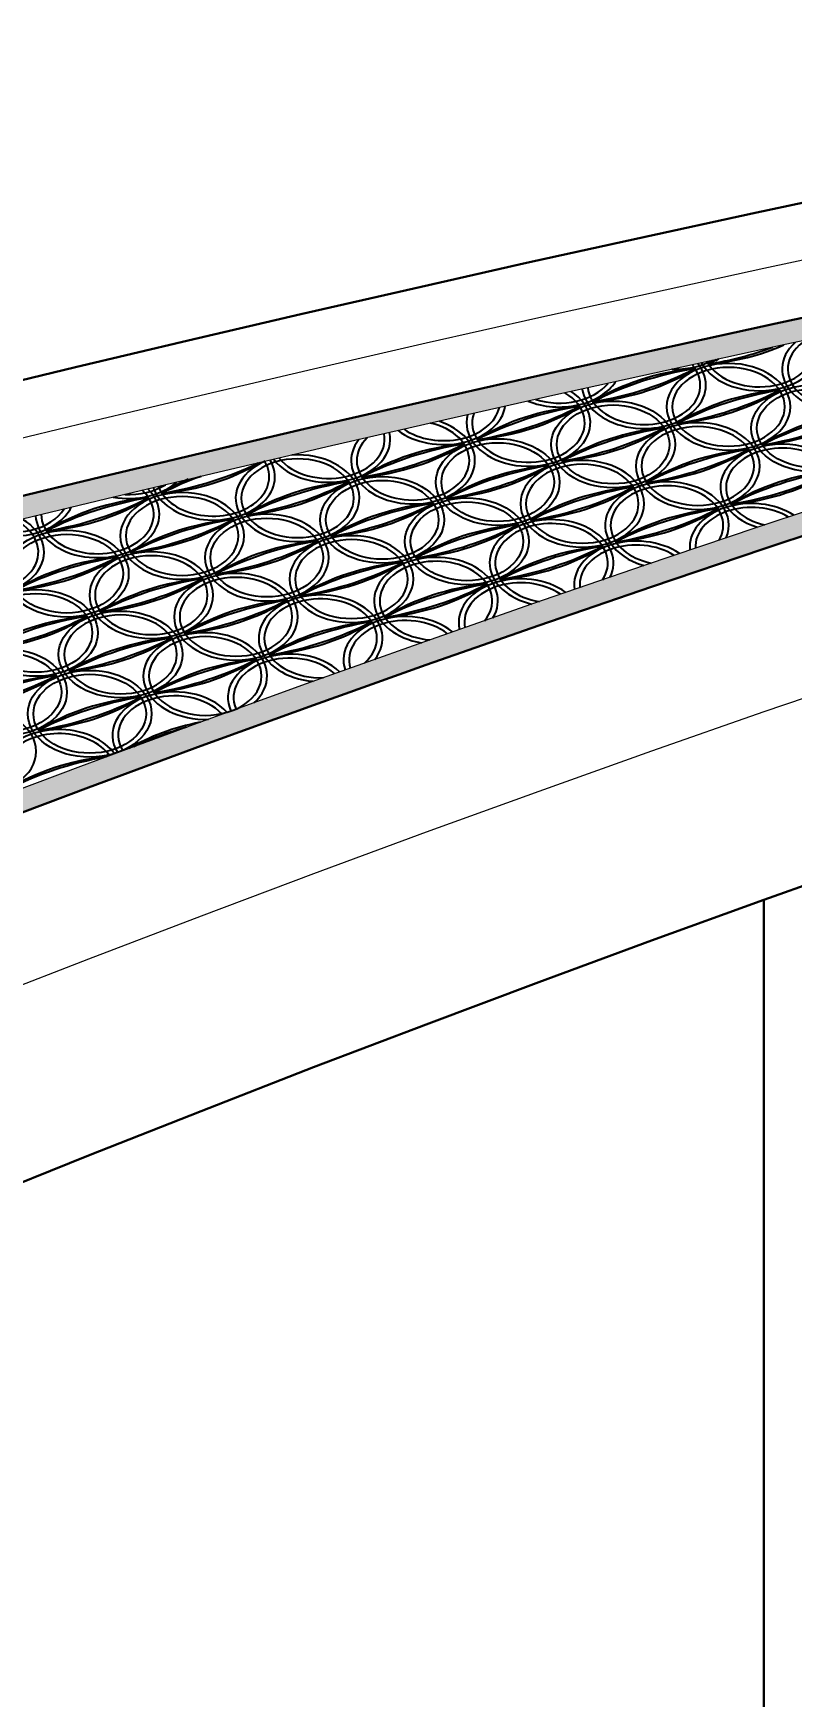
# Model space of a CAD drawing. Extents: x -2611510 to 954358, y -247163 to 181535.
# Drawn here: x 211791 to 218528, y 52766 to 67540 of the extents above; entities that cross this region are included whole.
import ezdxf

# ---------------------------------------------------------------- set-up
doc = ezdxf.new("R2010")
doc.units = 0
doc.linetypes.add('CENTER', pattern=[2, 1.25, -0.25, 0.25, -0.25])
doc.layers.get('Defpoints').update_dxf_attribs({"color": 8})
for name, color, linetype, lineweight in [('标注', 3, 'Continuous', 18), ('桥 中心线', 5, 'CENTER', 15), ('桥 构造粗实', 1, 'Continuous', 30)]:
    doc.layers.add(name, color=color, linetype=linetype, lineweight=lineweight)
doc.styles.add('仿宋字', font='仿宋_GB2312.TTF', dxfattribs={"width": 0.7})
doc.dimstyles.new('750', dxfattribs={"dimscale": 0, "dimtxt": 2.5, "dimasz": 1, "dimexe": 1, "dimexo": 1, "dimgap": 0, "dimtad": 0, "dimdec": 0, "dimlfac": 0.1, "dimrnd": 0.1, "dimzin": 12, "dimdsep": 46, "dimtxsty": '仿宋字', "dimblk": 'OBLIQUE', "dimcen": -1, "dimclrd": 256, "dimclre": 256, "dimclrt": 256, "dimadec": 4, "dimazin": 0, "dimtp": 2, "dimtm": 3, "dimtfac": 0.5, "dimtdec": 0, "dimtmove": 2, "dimatfit": 3, "dimldrblk": 'OBLIQUE', "dimfxl": 3, "dimfxlon": 1, "dimtvp": 0.7, "dimtolj": 1, "dimtzin": 12, "dimarcsym": 0})

# ---------------------------------------------------------------- blocks, each defined once
blk = doc.blocks.new('_Oblique')
at = {"color": 0, "linetype": 'ByBlock', "lineweight": -2}
blk.add_line((-0.5, -0.5), (0.5, 0.5), dxfattribs=at)
blk = doc.blocks.new('*D186')
at = {"layer": 'Defpoints', "color": 0, "transparency": 16777216}
for p in [(353282, 73637), (353282, 39578), (191282, 39159)]:
    blk.add_point(p, dxfattribs=at)
at = {"layer": '标注', "lineweight": -2, "transparency": 16777216}
for p, q in [((191282, 71637), (191282, 74637)), ((353282, 71637), (353282, 74637)), ((191282, 73637), (353282, 73637))]:
    blk.add_line(p, q, dxfattribs=at)
at = {"layer": '标注', "lineweight": -2, "transparency": 16777216, "xscale": 1000.0000020837, "yscale": 1000.0000020837, "zscale": 1000.0000020837, "rotation": 180}
blk.add_blockref('_Oblique', (191282, 73637), dxfattribs=at)
at = {"layer": '标注', "lineweight": -2, "transparency": 16777216, "xscale": 1000.0000020837, "yscale": 1000.0000020837, "zscale": 1000.0000020837}
blk.add_blockref('_Oblique', (353282, 73637), dxfattribs=at)
at = {"layer": '标注', "transparency": 16777216, "insert": (272282, 75302), "char_height": 2500, "attachment_point": 5, "style": '仿宋字'}
blk.add_mtext('\\A1;18×900', dxfattribs=at)
blk = doc.blocks.new('332323')
at = {"color": 8}
for centre, major_axis, start_param, end_param in [((47608, 24894), (-550, 0), 6.643851, 9.662462), ((47608, 24894), (-500, 0), 6.649837, 9.656655), ((48360, 24702), (550, 0), 2.482455, 7.5337), ((48360, 24702), (500, 0), 2.322454, 7.693701), ((46923, 25922), (1697, 0), -1.433605, -1.009553), ((46570, 26451), (-2505, 0), 1.806196, 2.050687), ((46583, 24559), (-550, 0), 6.372026, 9.945452), ((46583, 24559), (-500, 0), 6.349898, 9.967849), ((47268, 23530), (1697, 0), 1.707987, 2.30627), ((47620, 23001), (-2505, 0), -1.335396, -0.933532), ((45897, 25587), (-1697, 0), 1.707987, 2.30627), ((45545, 26116), (-2505, 0), 1.806196, 2.208061), ((47334, 24367), (-550, 0), 3.141593, 9.424778), ((46856, 25085), (-550, 0), 7.80659, 8.503155), ((47334, 24367), (-500, 0), 3.141593, 9.424778), ((48645, 23336), (-2505, 0), -0.978329, -0.933532), ((48293, 23865), (1697, 0), 2.254888, 2.30627), ((45831, 24750), (550, 0), 4.186087, 5.854132), ((45831, 24750), (500, 0), 4.280299, 5.759529), ((45557, 24224), (-550, 0), 6.094327, 10.234607), ((45557, 24224), (-500, 0), 6.038813, 10.290619), ((48019, 23339), (-1697, 0), -1.433605, -0.835323), ((48372, 22810), (-2505, 0), -1.335396, -0.933532), ((46649, 25396), (-1697, 0), 1.707987, 2.30627), ((46297, 25925), (2505, 0), -1.335396, -0.933532), ((44532, 23889), (550, 0), 2.63637, 7.421199), ((44805, 24416), (550, 0), 3.882573, 6.169071), ((44805, 24416), (500, 0), 3.92827, 6.123279), ((46242, 23196), (1697, 0), 1.707987, 2.30627), ((46595, 22667), (-2505, 0), -1.335396, -0.933532), ((44872, 25253), (1697, 0), -1.433605, -0.835323), ((44520, 25781), (-2505, 0), 1.806196, 2.208061), ((48771, 23147), (-1697, 0), -1.433605, -0.835323), ((49123, 22618), (2505, 0), 1.806196, 2.208061), ((47401, 25204), (1697, 0), -1.433605, -0.835323), ((47049, 25733), (-2505, 0), 1.806196, 2.208061), ((43780, 24081), (-550, 0), 6.771282, 9.574585), ((43780, 24081), (-500, 0), 6.788119, 9.557745), ((44532, 23889), (500, 0), 2.521513, 7.536056), ((46994, 23004), (-1697, 0), -1.433605, -0.835323), ((47346, 22475), (2505, 0), 1.806196, 2.208061), ((45624, 25061), (-1697, 0), 1.707987, 2.30627), ((45271, 25590), (-2505, 0), 1.806196, 2.208061), ((47061, 23841), (-550, 0), 3.141593, 9.424778), ((47061, 23841), (-500, 0), 3.141593, 9.424778), ((43506, 23555), (-550, 0), 5.263471, 11.087552), ((45217, 22861), (1697, 0), 1.707987, 2.30627), ((45569, 22332), (-2505, 0), -1.335396, -0.933532), ((43847, 24918), (-1697, 0), 1.707987, 2.30627), ((43494, 25447), (-2505, 0), 1.806196, 2.208061), ((47746, 22812), (1697, 0), 1.707987, 2.30627), ((48098, 22284), (-2505, 0), -1.335396, -0.933532), ((46375, 24870), (-1697, 0), 1.707987, 2.30627), ((46023, 25398), (2505, 0), -1.335396, -0.933532), ((47812, 23650), (-550, 0), 9.151971, 13.722793), ((47812, 23650), (-500, 0), 9.061545, 13.813219), ((42755, 23746), (-550, 0), 6.540591, 9.816202), ((42755, 23746), (500, 0), 3.392062, 6.681612), ((42069, 24775), (1697, 0), -1.433605, -0.863899), ((41717, 25304), (2505, 0), -1.335396, -0.958759), ((43506, 23555), (-500, 0), 3.141593, 9.424778), ((45969, 22669), (1697, 0), 1.707987, 2.30627), ((46321, 22141), (-2505, 0), -1.335396, -0.933532), ((44598, 24726), (-1697, 0), 1.707987, 2.30627), ((44246, 25255), (2505, 0), -1.335396, -0.933532), ((46035, 23506), (-550, 0), 3.141593, 9.424778), ((46035, 23506), (-500, 0), 3.141593, 9.424778), ((48498, 22621), (1697, 0), 1.707987, 2.30627), ((48850, 22092), (-2505, 0), -1.335396, -0.933532), ((47127, 24678), (-1697, 0), 1.707987, 2.30627), ((46775, 25207), (2505, 0), -1.335396, -0.933532), ((42003, 23938), (-550, 0), 7.608156, 8.753099), ((42003, 23938), (-500, 0), 7.789871, 8.571384), ((43792, 22189), (2505, 0), 2.044672, 2.208061), ((43440, 22718), (-1697, 0), -1.008124, -0.835323), ((44192, 22526), (1697, 0), 1.707987, 2.30627), ((44544, 21997), (-2505, 0), -1.335396, -0.933532), ((42821, 24583), (-1697, 0), 1.707987, 2.30627), ((42469, 25112), (2505, 0), -1.335396, -0.933532), ((46720, 22478), (-1697, 0), -1.433605, -0.835323), ((47073, 21949), (-2505, 0), -1.335396, -0.933532), ((45350, 24535), (-1697, 0), 1.707987, 2.30627), ((44998, 25064), (2505, 0), -1.335396, -0.933532), ((46787, 23315), (550, 0), 5.989936, 10.616389), ((46787, 23315), (500, 0), 5.893797, 10.712512), ((41729, 23412), (-550, 0), 6.317521, 10.050211), ((41729, 23412), (-500, 0), 6.286721, 10.081165), ((42414, 22383), (1697, 0), 1.707987, 2.30627), ((42767, 21854), (-2505, 0), -1.335396, -0.933532), ((41044, 24440), (1697, 0), -1.433605, -0.835323), ((40692, 24969), (2505, 0), -1.335396, -0.933532), ((42481, 23220), (-550, 0), 3.141593, 9.424778), ((42481, 23220), (-500, 0), 3.141593, 9.424778), ((44943, 22335), (-1697, 0), -1.433605, -0.835323), ((45296, 21806), (2505, 0), 1.806196, 2.208061), ((43573, 24392), (-1697, 0), 1.707987, 2.30627), ((43221, 24921), (-2505, 0), 1.806196, 2.208061), ((47539, 23123), (550, 0), 0.818177, 3.216525), ((47539, 23123), (500, 0), 0.858022, 3.176932), ((40704, 23077), (-550, 0), 6.089678, 10.289143), ((40704, 23077), (-500, 0), 6.029961, 10.349186), ((40978, 23603), (550, 0), 4.146889, 5.943022), ((40978, 23603), (500, 0), 4.228591, 5.860699), ((43166, 22191), (-1697, 0), -1.433605, -0.835323), ((43518, 21663), (-2505, 0), -1.335396, -0.933532), ((41796, 24249), (-1697, 0), 1.707987, 2.30627), ((41444, 24777), (-2505, 0), 1.806196, 2.208061), ((43233, 23028), (-550, 0), 3.141593, 9.424778), ((45762, 22980), (550, 0), 5.947139, 10.673794), ((45762, 22980), (500, 0), 5.83964, 10.781293), ((47472, 22286), (-1697, 0), -1.433605, -0.835323), ((47824, 21757), (2505, 0), 1.806196, 2.208061), ((46102, 24343), (1697, 0), -1.433605, -0.835323), ((45750, 24872), (-2505, 0), 1.806196, 2.208061), ((43985, 22837), (-550, 0), 3.141593, 9.424778), ((45695, 22143), (-1697, 0), -1.433605, -0.835323), ((46047, 21614), (-2505, 0), -1.335396, -0.933532), ((44325, 24200), (-1697, 0), 1.707987, 2.30627), ((43972, 24729), (-2505, 0), 1.806196, 2.208061), ((46513, 22789), (-550, 0), 3.936782, 6.396044), ((42207, 22694), (-550, 0), 3.141593, 9.424778), ((43918, 22000), (-1697, 0), -1.433605, -0.835323), ((44270, 21471), (2505, 0), 1.806196, 2.208061), ((42548, 24057), (-1697, 0), 1.707987, 2.30627), ((42195, 24586), (-2505, 0), 1.806196, 2.208061), ((43985, 22837), (-500, 0), 3.141593, 9.424778), ((44736, 22645), (550, 0), 5.878476, 10.756975), ((46447, 21952), (1697, 0), 1.707987, 2.30627), ((46799, 21423), (-2505, 0), -1.335396, -0.933532), ((45076, 24009), (-1697, 0), 1.707987, 2.30627), ((44724, 24538), (2505, 0), -1.335396, -0.933532), ((46513, 22789), (-500, 0), 3.97308, 6.360022), ((42141, 21857), (1697, 0), 1.707987, 2.30627), ((42493, 21328), (-2505, 0), -1.335396, -0.933532), ((40770, 23914), (-1697, 0), 1.707987, 2.30627), ((40418, 24443), (-2505, 0), 1.806196, 2.208061), ((42207, 22694), (-500, 0), 3.141593, 9.424778), ((44670, 21808), (1697, 0), 1.707987, 2.30627), ((45022, 21280), (-2505, 0), -1.335396, -0.933532), ((43299, 23866), (-1697, 0), 1.707987, 2.30627), ((42947, 24394), (2505, 0), -1.335396, -0.933532), ((44736, 22645), (500, 0), 5.750265, 10.885186), ((42893, 21665), (1697, 0), 1.707987, 2.30627), ((43245, 21136), (-2505, 0), -1.335396, -0.933532), ((41522, 23722), (1697, 0), -1.433605, -0.835323), ((41170, 24251), (2505, 0), -1.335396, -0.933532), ((42959, 22502), (-550, 0), 3.141593, 9.424778), ((42959, 22502), (-500, 0), 3.141593, 9.424778), ((45421, 21617), (1697, 0), 1.707987, 2.30627), ((45774, 21088), (-2505, 0), -1.335396, -0.933532), ((44051, 23674), (-1697, 0), 1.707987, 2.30627), ((43699, 24203), (2505, 0), -1.335396, -0.933532), ((45488, 22454), (550, 0), 0.756413, 3.307982), ((45488, 22454), (500, 0), 0.787493, 3.277188), ((43644, 21474), (-1697, 0), -1.433605, -0.835323), ((43997, 20945), (2505, 0), 1.806196, 2.208061), ((42274, 23531), (1697, 0), -1.433605, -0.835323), ((41922, 24060), (2505, 0), -1.335396, -0.933532), ((43711, 22311), (-550, 0), 8.91752, 14.015529), ((43711, 22311), (500, 0), 5.604909, 11.044955), ((41867, 21331), (-1697, 0), -1.433605, -0.835323), ((42219, 20802), (-2505, 0), -1.335396, -0.933532), ((40497, 23388), (1697, 0), -1.433605, -0.835323), ((40145, 23916), (-2505, 0), 1.806196, 2.208061), ((41934, 22168), (-500, 0), 3.141593, 9.424778), ((44396, 21282), (-1697, 0), -1.433605, -0.835323), ((44748, 20753), (2505, 0), 1.806196, 2.208061), ((43026, 23339), (1697, 0), -1.433605, -0.835323), ((42673, 23868), (-2505, 0), 1.806196, 2.208061), ((44463, 22119), (-550, 0), 3.844214, 6.517943), ((44463, 22119), (500, 0), 0.727049, 3.352209), ((42619, 21139), (-1697, 0), -1.433605, -0.835323), ((42971, 20610), (-2505, 0), -1.335396, -0.933532), ((41249, 23196), (-1697, 0), 1.707987, 2.30627), ((40896, 23725), (-2505, 0), 1.806196, 2.208061), ((42686, 21976), (-550, 0), 8.758485, 14.188871), ((42686, 21976), (-500, 0), 3.141593, 9.424778), ((43437, 21785), (-550, 0), 3.776077, 6.600486), ((43437, 21785), (-500, 0), 3.792602, 6.584243), ((43371, 20947), (1697, 0), 1.707987, 2.30627), ((43723, 20419), (-2505, 0), -1.335396, -0.933532), ((42000, 23005), (1697, 0), -1.433605, -0.835323), ((41648, 23533), (2505, 0), -1.335396, -0.933532), ((41594, 20804), (1697, 0), 1.707987, 2.30627), ((41946, 20275), (-2505, 0), -1.335396, -0.933532), ((40223, 22861), (-1697, 0), 1.707987, 2.30627), ((39871, 23390), (-2505, 0), 1.806196, 2.208061), ((42412, 21450), (550, 0), 0.552383, 3.555243), ((42345, 20613), (-1697, 0), -1.433605, -0.835323), ((42698, 20084), (-2505, 0), -1.335396, -0.933532), ((40975, 22670), (1697, 0), -1.433605, -0.835323), ((40623, 23199), (-2505, 0), 1.806196, 2.208061), ((42412, 21450), (500, 0), 0.559827, 3.548073), ((40635, 21307), (-550, 0), 3.141593, 9.424778), ((41387, 21115), (550, 0), 0.456202, 3.665524), ((41387, 21115), (500, 0), 0.453301, 3.668693), ((43097, 20421), (-1697, 0), -1.298906, -0.873652), ((43449, 19892), (-2505, 0), -1.191411, -0.979775), ((42072, 20087), (1697, 0), 1.722947, 2.30627), ((42424, 19558), (-2505, 0), -1.32132, -0.933532)]:
    blk.add_ellipse(centre, major_axis=major_axis, ratio=0.7, start_param=start_param, end_param=end_param, dxfattribs=at)
for centre, major_axis in [((48086, 24176), (550, 0)), ((48086, 24176), (500, 0)), ((46309, 24033), (550, 0)), ((46309, 24033), (500, 0)), ((45284, 23698), (550, 0)), ((45284, 23698), (500, 0)), ((44258, 23363), (550, 0)), ((44258, 23363), (500, 0)), ((45010, 23172), (550, 0)), ((45010, 23172), (500, 0)), ((43233, 23028), (500, 0)), ((41456, 22885), (550, 0)), ((41456, 22885), (500, 0)), ((41182, 22359), (550, 0)), ((41182, 22359), (500, 0)), ((41934, 22168), (550, 0)), ((40908, 21833), (550, 0)), ((40908, 21833), (500, 0)), ((41660, 21641), (550, 0)), ((41660, 21641), (500, 0))]:
    blk.add_ellipse(centre, major_axis=major_axis, ratio=0.7, dxfattribs=at)
blk = doc.blocks.new('*D348')
at = {"layer": 'Defpoints', "color": 0}
for p in [(374282, 83145), (170282, 72375), (374282, 37143)]:
    blk.add_point(p, dxfattribs=at)
at = {"layer": '标注', "lineweight": -2}
for p, q in [((170282, 81145), (170282, 84145)), ((374282, 81145), (374282, 84145)), ((170282, 83145), (374282, 83145))]:
    blk.add_line(p, q, dxfattribs=at)
at = {"layer": '标注', "lineweight": -2, "xscale": 1000.0000020837, "yscale": 1000.0000020837, "zscale": 1000.0000020837, "rotation": 180}
blk.add_blockref('_Oblique', (170282, 83145), dxfattribs=at)
at = {"layer": '标注', "lineweight": -2, "xscale": 1000.0000020837, "yscale": 1000.0000020837, "zscale": 1000.0000020837}
blk.add_blockref('_Oblique', (374282, 83145), dxfattribs=at)
at = {"layer": '标注', "insert": (272282, 84810), "char_height": 2500, "attachment_point": 5, "style": '仿宋字'}
blk.add_mtext('\\A1;20400', dxfattribs=at)

msp = doc.modelspace()

# ---------------------------------------------------------------- hatches: boundary and pattern name
h = msp.add_hatch(color=8)
h.paths.add_polyline_path([(155492.8, 43527.9), (156491.3, 43991.6), (157489.8, 44451.2), (158488.3, 44906.9), (159486.8, 45358.6), (160485.3, 45806.3), (161483.8, 46250), (162482.3, 46689.8), (163480.7, 47125.5), (164479.2, 47557.3), (165477.6, 47985.1), (166476.1, 48408.9), (167474.5, 48828.8), (168473, 49244.6), (169471.4, 49656.5), (170469.8, 50064.4), (171468.2, 50468.3), (172466.6, 50868.2), (173465, 51264.1), (174463.4, 51656.1), (175461.8, 52044.1), (176460.2, 52428.1), (177458.6, 52808.1), (178456.9, 53184.1), (179455.3, 53556.1), (180453.6, 53924.2), (181452, 54288.3), (182450.3, 54648.4), (183448.7, 55004.5), (184447, 55356.7), (185445.3, 55704.8), (186443.6, 56049), (187441.9, 56389.2), (188440.2, 56725.4), (189438.5, 57057.7), (190436.8, 57385.9), (191435.1, 57710.2), (192433.4, 58030.5), (193431.7, 58346.8), (194429.9, 58659.1), (195428.2, 58967.5), (196426.5, 59271.9), (197424.7, 59572.2), (198422.9, 59868.7), (199421.2, 60161.1), (200419.4, 60449.5), (201417.6, 60734), (202415.9, 61014.5), (203414.1, 61291), (204412.3, 61563.5), (205410.5, 61832.1), (206408.7, 62096.7), (207406.9, 62357.2), (208405.1, 62613.8), (209403.3, 62866.5), (210401.4, 63115.1), (211399.6, 63359.8), (212397.8, 63600.5), (213396, 63837.2), (214394.1, 64069.9), (215392.3, 64298.7), (216390.4, 64523.5), (217388.6, 64744.3), (218386.7, 64961.1), (219384.8, 65173.9), (220383, 65382.8), (221381.1, 65587.6), (222379.2, 65788.5), (223377.3, 65985.5), (224375.5, 66178.4), (225373.6, 66367.4), (226371.7, 66552.3), (227369.8, 66733.3), (228367.9, 66910.4), (229188.8, 67052.7, -0.9291183), (229333.4, 66268.1), (229281.5, 66254.5), (228281.5, 65986.8), (227281.5, 65712.7), (226281.5, 65432.2), (225281.5, 65145.5), (224281.5, 64852.4), (223281.5, 64553), (222281.5, 64247.2), (221281.5, 63935.1), (220281.5, 63616.7), (219281.5, 63291.9), (218281.5, 62960.8), (217281.5, 62623.4), (216281.5, 62279.6), (215281.5, 61929.5), (214281.5, 61573.1), (213281.5, 61210.4), (212281.5, 60841.3), (211281.5, 60465.9), (210281.5, 60084.2), (209281.5, 59696.2), (208281.5, 59301.8), (207281.5, 58901.1), (206281.5, 58494.1), (205281.5, 58080.7), (204281.5, 57661), (203281.5, 57235), (202281.5, 56802.7), (201281.5, 56364.1), (200281.5, 55919.1), (199281.5, 55467.8), (198281.5, 55010.2), (197281.5, 54546.3), (196281.5, 54076), (195281.5, 53599.5), (194281.5, 53116.6), (193281.5, 52627.4), (192281.5, 52131.9), (191281.5, 51630), (190281.5, 51121.8), (189281.5, 50607.4), (188281.5, 50086.6), (187281.5, 49559.5), (186281.5, 49026), (185281.5, 48486.3), (184281.5, 47940.2), (183281.5, 47387.9), (182281.5, 46829.2), (181281.5, 46264.2), (180281.5, 45692.8), (179281.5, 45115.2), (178281.5, 44531.3), (177281.5, 43941), (176281.5, 43344.4), (175281.5, 42741.5), (174281.5, 42132.3), (173281.5, 41516.8), (173025.6, 41357.7), (152285.9, 41168.6, -0.7595159), (152072.4, 41909.1), (152497.2, 42113.1), (153495.8, 42588.7), (154494.3, 43060.3)])
h.paths.add_polyline_path([(173176.3, 41686.9), (172967.7, 41557.2), (152284.1, 41368.6, -0.7425297), (152170, 41734.1), (152583.5, 41932.7), (153581.5, 42408), (154579.4, 42879.3), (155577.3, 43346.7), (156575.3, 43810.1), (157573.2, 44269.4), (158571.1, 44724.8), (159569, 45176.2), (160566.8, 45623.7), (161564.7, 46067.1), (162562.6, 46506.6), (163560.4, 46942.1), (164558.3, 47373.6), (165556.1, 47801.2), (166553.9, 48224.7), (167551.7, 48644.3), (168549.5, 49059.9), (169547.3, 49471.5), (170545.1, 49879.1), (171542.9, 50282.7), (172540.7, 50682.4), (173538.4, 51078.1), (174536.2, 51469.8), (175533.9, 51857.5), (176531.7, 52241.3), (177529.4, 52621), (178527.1, 52996.8), (179524.8, 53368.6), (180522.5, 53736.4), (181520.2, 54100.3), (182517.9, 54460.1), (183515.5, 54816), (184513.2, 55167.9), (185510.8, 55515.9), (186508.5, 55859.8), (187506.1, 56199.8), (188503.7, 56535.8), (189501.3, 56867.8), (190499, 57195.8), (191496.6, 57519.9), (192494.1, 57839.9), (193491.7, 58156), (194489.3, 58468.1), (195486.9, 58776.3), (196484.4, 59080.4), (197482, 59380.6), (198479.5, 59676.8), (199477.1, 59969), (200474.6, 60257.3), (201472.1, 60541.6), (202469.6, 60821.8), (203467.1, 61098.2), (204464.6, 61370.5), (205462.1, 61638.9), (206459.6, 61903.2), (207457.1, 62163.6), (208454.5, 62420.1), (209452, 62672.5), (210449.4, 62921), (211446.9, 63165.5), (212444.3, 63406), (213441.7, 63642.5), (214439.2, 63875.1), (215436.6, 64103.7), (216434, 64328.3), (217431.4, 64548.9), (218428.8, 64765.5), (219426.2, 64978.2), (220423.6, 65186.9), (221420.9, 65391.6), (222418.3, 65592.4), (223415.7, 65789.2), (224413, 65982), (225410.4, 66170.8), (226407.7, 66355.6), (227405.1, 66536.5), (228402.4, 66713.4), (229180.7, 66848.3, -1.0024675), (229282.8, 66461.6), (229230.3, 66447.9), (228229.2, 66179.8), (227228.1, 65905.4), (226226.9, 65624.7), (225225.8, 65337.6), (224224.7, 65044.2), (223223.6, 64744.4), (222222.5, 64438.3), (221221.4, 64125.8), (220220.3, 63807.1), (219219.2, 63482), (218218.1, 63150.5), (217217, 62812.7), (216215.9, 62468.6), (215214.9, 62118.1), (214213.8, 61761.3), (213212.8, 61398.2), (212211.7, 61028.8), (211210.7, 60653), (210209.7, 60270.9), (209208.6, 59882.4), (208207.6, 59487.6), (207206.6, 59086.5), (206205.6, 58679.1), (205204.6, 58265.3), (204203.6, 57845.2), (203202.6, 57418.8), (202201.6, 56986.1), (201200.7, 56547), (200199.7, 56101.6), (199198.8, 55649.9), (198197.8, 55191.9), (197196.9, 54727.5), (196195.9, 54256.8), (195195, 53779.8), (194194.1, 53296.5), (193193.2, 52806.8), (192192.2, 52310.8), (191191.3, 51808.5), (190190.4, 51299.9), (189189.6, 50785), (188188.7, 50263.7), (187187.8, 49736.2), (186186.9, 49202.3), (185186.1, 48662.1), (184185.2, 48115.5), (183184.4, 47562.7), (182183.5, 47003.5), (181182.7, 46438.1), (180181.9, 45866.3), (179181.1, 45288.2), (178180.2, 44703.7), (177179.4, 44113), (176178.6, 43515.9), (175177.8, 42912.6), (174177.1, 42302.9)], flags=16)

# ---------------------------------------------------------------- linework, layer by layer
at = {"layer": '桥 中心线', "color": 8, "ltscale": 3000}
for points in [[(219281.5, 65663.1), (218281.5, 65449.9), (217281.5, 65232.7), (216281.5, 65011.5), (215281.5, 64786.3), (214281.5, 64557.1), (213281.5, 64323.9), (212281.5, 64086.8), (211281.5, 63845.6), (210281.5, 63600.5), (209281.5, 63351.4), (208281.5, 63098.3), (207281.5, 62841.3), (206281.5, 62580.2), (205281.5, 62315.2), (204281.5, 62046.1), (203281.5, 61773.1), (202281.5, 61496.1), (201281.5, 61215.1), (200281.5, 60930.1), (199281.5, 60641.2), (198281.5, 60348.2)], [(219281.5, 61855.8), (218281.5, 61512.4), (217281.5, 61162.5), (216281.5, 60806.3), (215281.5, 60443.6), (214281.5, 60074.5), (213281.5, 59699), (212281.5, 59317.1), (211281.5, 58928.8), (210281.5, 58534), (209281.5, 58132.9), (208281.5, 57725.3), (207281.5, 57311.3), (206281.5, 56890.8), (205281.5, 56464), (204281.5, 56030.7), (203281.5, 55591), (202281.5, 55144.9), (201281.5, 54692.4), (200281.5, 54233.4), (199281.5, 53768.1), (198281.5, 53296.3)]]:
    msp.add_lwpolyline(points, dxfattribs=at)
at = {"layer": '桥 构造粗实'}
msp.add_line((218281.5, 59843.9), (218281.5, 40236.5), dxfattribs=at)
for points in [[(219178.2, 66152.3), (218176.3, 65938.7), (217174.4, 65721.1), (216172.6, 65499.4), (215170.7, 65273.8), (214168.9, 65044.2), (213167, 64810.7), (212165.2, 64573.1), (211163.4, 64331.5), (210161.6, 64085.9), (209159.7, 63836.4), (208157.9, 63582.8), (207156.1, 63325.3), (206154.3, 63063.8), (205152.5, 62798.2), (204150.7, 62528.7), (203148.9, 62255.2), (202147.1, 61977.7), (201145.4, 61696.2), (200143.6, 61410.7), (199141.8, 61121.3)], [(219384.8, 65173.9), (218386.7, 64961.1), (217388.6, 64744.3), (216390.4, 64523.5), (215392.3, 64298.7), (214394.1, 64069.9), (213396, 63837.2), (212397.8, 63600.5), (211399.6, 63359.8), (210401.4, 63115.1), (209403.3, 62866.5), (208405.1, 62613.8), (207406.9, 62357.2), (206408.7, 62096.7), (205410.5, 61832.1), (204412.3, 61563.5), (203414.1, 61291), (202415.9, 61014.5), (201417.6, 60734), (200419.4, 60449.5), (199421.2, 60161.1), (198422.9, 59868.7)], [(219281.5, 63291.9), (218281.5, 62960.8), (217281.5, 62623.4), (216281.5, 62279.6), (215281.5, 61929.5), (214281.5, 61573.1), (213281.5, 61210.4), (212281.5, 60841.3), (211281.5, 60465.9), (210281.5, 60084.2), (209281.5, 59696.2), (208281.5, 59301.8), (207281.5, 58901.1), (206281.5, 58494.1), (205281.5, 58080.7), (204281.5, 57661), (203281.5, 57235), (202281.5, 56802.7), (201281.5, 56364.1), (200281.5, 55919.1), (199281.5, 55467.8), (198281.5, 55010.2)], [(219281.5, 63291.9), (218281.5, 62960.8), (217281.5, 62623.4), (216281.5, 62279.6), (215281.5, 61929.5), (214281.5, 61573.1), (213281.5, 61210.4), (212281.5, 60841.3), (211281.5, 60465.9), (210281.5, 60084.2), (209281.5, 59696.2), (208281.5, 59301.8), (207281.5, 58901.1), (206281.5, 58494.1), (205281.5, 58080.7), (204281.5, 57661), (203281.5, 57235), (202281.5, 56802.7), (201281.5, 56364.1), (200281.5, 55919.1), (199281.5, 55467.8), (198281.5, 55010.2)], [(219281.5, 60199.6), (218281.5, 59843.9), (217281.5, 59481.7), (216281.5, 59113), (215281.5, 58737.7), (214281.5, 58356), (213281.5, 57967.7), (212281.5, 57572.9), (211281.5, 57171.7), (210281.5, 56763.9), (209281.5, 56349.6), (208281.5, 55928.8), (207281.5, 55501.4), (206281.5, 55067.6), (205281.5, 54627.3), (204281.5, 54180.4), (203281.5, 53727), (202281.5, 53267.1), (201281.5, 52800.7), (200281.5, 52327.8), (199281.5, 51848.4), (198281.5, 51362.4)]]:
    msp.add_lwpolyline(points, dxfattribs=at)
at = {"layer": '桥 构造粗实', "color": 252, "lineweight": 15}
for points in [[(219426.2, 64978.2), (218428.8, 64765.5), (217431.4, 64548.9), (216434, 64328.3), (215436.6, 64103.7), (214439.2, 63875.1), (213441.7, 63642.5), (212444.3, 63406), (211446.9, 63165.5), (210449.4, 62921), (209452, 62672.5), (208454.5, 62420.1), (207457.1, 62163.6), (206459.6, 61903.2), (205462.1, 61638.9), (204464.6, 61370.5), (203467.1, 61098.2), (202469.6, 60821.8), (201472.1, 60541.6), (200474.6, 60257.3), (199477.1, 59969), (198479.5, 59676.8)], [(219219.2, 63482), (218218.1, 63150.5), (217217, 62812.7), (216215.9, 62468.6), (215214.9, 62118.1), (214213.8, 61761.3), (213212.8, 61398.2), (212211.7, 61028.8), (211210.7, 60653), (210209.7, 60270.9), (209208.6, 59882.4), (208207.6, 59487.6), (207206.6, 59086.5), (206205.6, 58679.1), (205204.6, 58265.3), (204203.6, 57845.2), (203202.6, 57418.8), (202201.6, 56986.1), (201200.7, 56547), (200199.7, 56101.6), (199198.8, 55649.9)]]:
    msp.add_lwpolyline(points, dxfattribs=at)

# ---------------------------------------------------------------- block references
msp.add_blockref('332323', (170632.7, 39855.3))

# ---------------------------------------------------------------- dimensions: what is measured, and where the dimension line sits
at = {"layer": '标注'}
dim = msp.add_linear_dim(base=(374281.5, 83145.3), p1=(170281.5, 72374.9), p2=(374281.5, 37143.4), dimstyle='750', override={"dimscale": 1000.000002, "dimfxl": 2}, dxfattribs=at)
dim.commit()
dim.dimension.update_dxf_attribs({"geometry": '*D348', "text_midpoint": (272281.5, 84810.2)})
dim = msp.add_linear_dim(base=(353281.5, 73637.3), p1=(191281.5, 39158.6), p2=(353281.5, 39578.2), text='18×900', dimstyle='750', override={"dimscale": 1000.000002, "dimfxl": 2}, dxfattribs=at)
dim.commit()
dim.dimension.update_dxf_attribs({"geometry": '*D186', "text_midpoint": (272281.5, 75302.2)})

doc.saveas('drawing.dxf')
